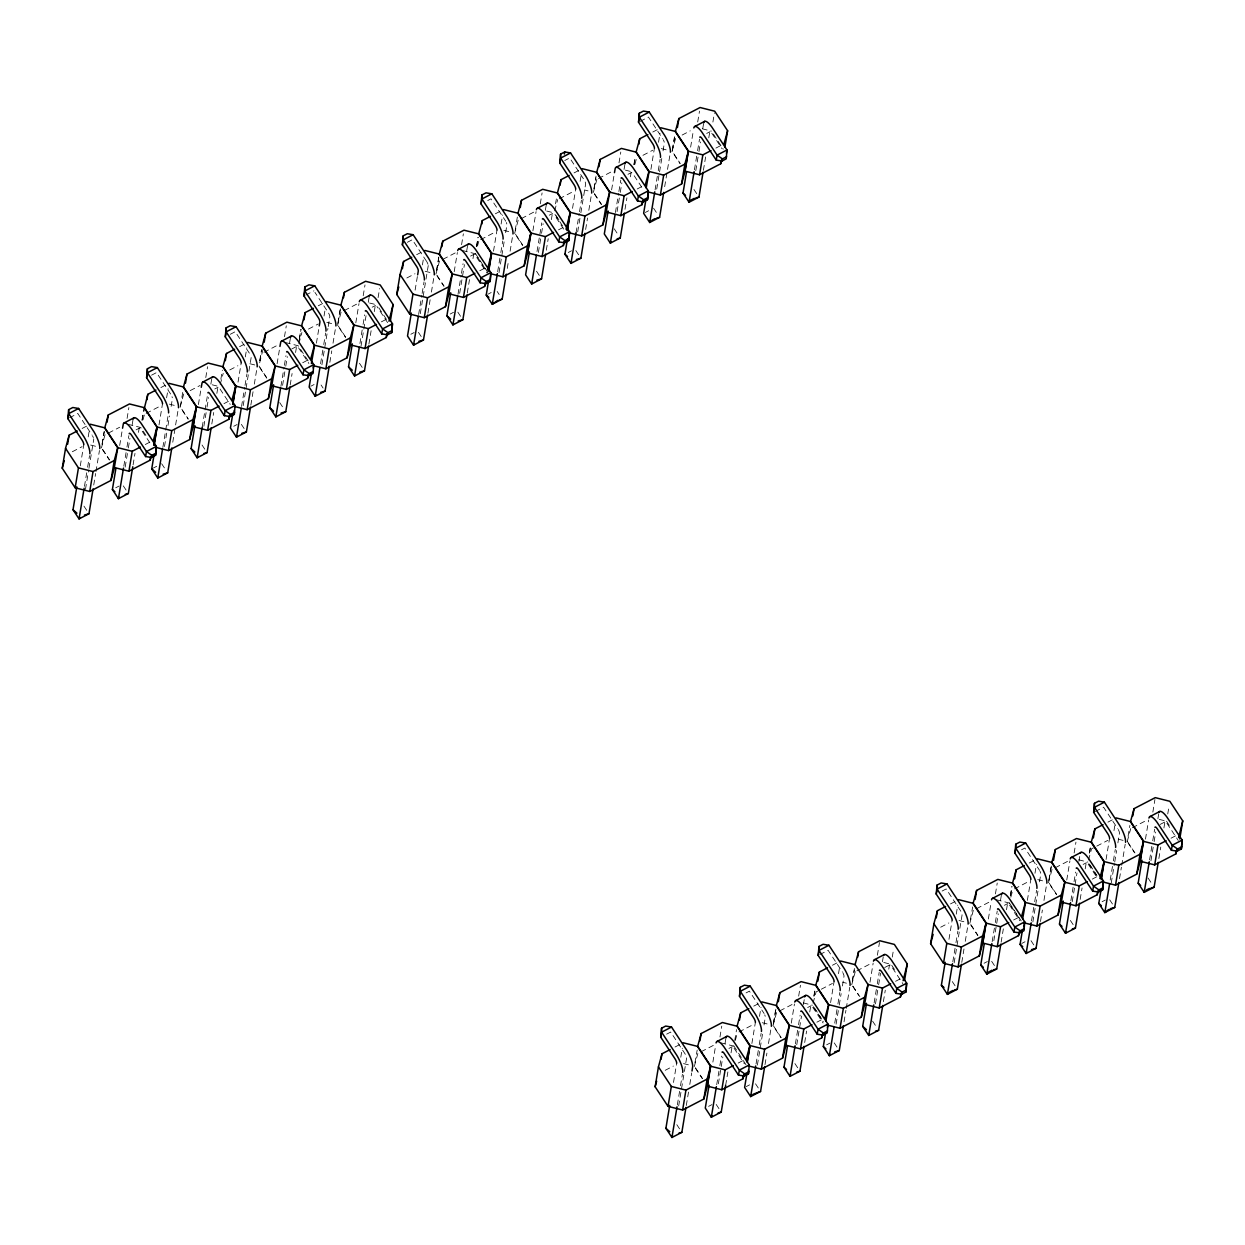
<?xml version="1.0" encoding="UTF-8"?>
<svg xmlns="http://www.w3.org/2000/svg" width="1245" height="1245" viewBox="0 0 1245 1245"><rect width="100%" height="100%" fill="white"/><g stroke="black" fill="none" stroke-linecap="round" stroke-linejoin="round"><path stroke-width="0.75" stroke-dasharray="5 3.75" d="M80.302 465.801L83.773 444.792M88.208 436.886L89.407 429.649M84.458 486.344L87.306 469.1M87.617 467.186L89.531 455.686M85.469 489.316L88.628 470.205M88.955 468.291L91.476 453.009M91.803 451.095L93.702 439.641A3.797 1.058 62.5 0 0 93.655 438.785M93.733 485.021L95.632 473.52M95.958 471.606L99.444 450.534M102.028 444.34L104.129 431.673M102.199 444.154L104.3 431.501M119.691 445.445L122.228 430.132M127.083 418.429L128.873 407.566M123.815 466.175L126.663 448.978M126.974 447.064L128.873 435.61M125.169 467.124L128.017 449.881M128.344 447.967L129.931 438.38M132.141 424.981L133.09 419.223M133.09 464.852L134.989 453.382M138.475 432.373L139.113 428.545A3.797 1.058 62.5 0 1 141.354 429.899L150.474 443.734M141.977 420.281L143.175 413.044M142.148 420.094L143.346 412.858M159.002 424.918L162.488 403.894M166.612 397.809L168.106 388.751M162.846 447.375L168.231 414.803M164.496 446.519L166.706 433.151M167.966 425.494L169.553 415.939M171.141 406.399L172.401 398.742A3.797 1.058 62.5 0 0 172.012 396.719M172.759 442.224L178.144 409.652M182.704 392.424L180.307 406.897L188.26 418.942M198.406 404.563L200.943 389.234M205.783 377.546L207.588 366.684M202.204 427.206L207.261 396.626M203.869 426.241L206.732 408.998M207.043 407.084L208.631 397.497M210.856 384.082L211.806 378.34M211.806 423.969L213.704 412.5M216.863 393.389L217.813 387.662A3.797 1.058 62.5 0 1 219.54 388.284M220.863 379.211L222.357 370.17M238.028 382.122L241.188 363.011M245.312 356.91L246.821 347.869M241.546 406.477L244.72 387.319M245.032 385.405L246.946 373.92M243.195 405.637L251.117 357.86A3.797 1.058 62.5 0 0 250.867 356.241M250.836 405.17L253.046 391.755M254.322 384.098L256.859 368.769M259.738 360.754L261.528 349.907M259.909 360.583L261.715 349.72M262.991 349.487L258.835 366.186M277.106 363.68L279.954 346.437M284.498 336.664L286.288 325.801M280.903 386.323L284.078 367.213M284.389 365.299L285.976 355.743M282.584 385.343L285.432 368.1M285.759 366.186L287.346 356.615M289.556 343.2L290.505 337.457M290.194 384.985L292.093 373.531M295.579 352.506L296.512 346.779A3.797 1.058 62.5 0 1 298.769 348.118L308.9 363.493M299.391 338.515L300.885 329.458M299.267 340.134L301.072 329.271M316.417 343.153L319.265 325.941M324.027 316.028L325.225 308.791M320.572 363.68L323.42 346.437M323.747 344.523L325.645 333.037M321.91 364.754L327.917 328.447M328.229 326.532L329.816 316.977A3.797 1.058 62.5 0 0 328.12 312.355L314.938 292.373M329.847 362.357L331.761 350.872M333.022 343.2L335.559 327.886M337.846 323.498L340.243 309.025M340.414 308.838L337.722 325.116L345.659 337.162M355.805 322.797L358.98 303.64M363.198 295.765L365.003 284.918M359.929 343.527L362.777 326.33M363.089 324.416L364.676 314.86M360.972 346.375L366.046 315.732M368.271 302.317L369.22 296.575M368.893 344.102L371.119 330.734M374.278 311.623L375.227 305.881A3.797 1.058 62.5 0 1 376.69 306.223M378.091 297.617L379.6 288.575M415.114 290.132L417.651 274.834M422.413 264.92L423.611 257.684M418.631 314.487L421.806 295.33M422.133 293.415L424.031 281.915M420.296 313.647L428.202 265.87A3.797 1.058 62.5 0 0 428.062 264.64M427.922 313.164L430.132 299.765M431.408 292.093L433.945 276.763M436.528 270.57L438.925 256.096M436.699 270.398L438.8 257.731M454.192 271.69L457.366 252.533M461.584 244.658L463.373 233.811M458.004 294.318L461.164 275.223M461.475 273.309L463.062 263.753M459.67 293.353L464.432 264.625M466.642 251.21L467.606 245.467M467.28 292.995L469.489 279.611M472.976 258.602L473.614 254.774A3.797 1.058 62.5 0 1 475.855 256.128L486.997 273.029M476.477 246.51L477.971 237.468M476.664 246.339L478.158 237.281M493.502 251.148L496.988 230.138M501.112 224.038L502.606 214.996M497.658 271.69L500.521 254.447M500.832 252.533L502.731 241.032M498.996 272.748L504.381 240.269M505.641 232.628L506.902 224.987A3.797 1.058 62.5 0 0 506.341 222.513M507.26 268.453L508.52 260.796M510.108 251.21L512.644 235.881M517.329 217.019L514.808 233.126L522.76 245.172M532.907 230.792L536.081 211.634M540.283 203.775L542.089 192.913M537.015 251.521L541.762 222.871M538.385 252.47L541.233 235.227M541.544 233.313L543.131 223.726M545.357 210.327L546.306 204.569M546.306 250.198L548.205 238.729M551.364 219.618L552.313 213.891A3.797 1.058 62.5 0 1 554.041 214.529M555.488 203.822L556.857 196.399M572.529 208.351L575.688 189.24M580.123 181.334L581.322 174.098M576.046 232.722L579.221 213.564M579.532 211.65L581.446 200.149M577.696 231.866L580.543 214.669M580.87 212.755L583.391 197.473M583.718 195.558L585.617 184.089A3.797 1.058 62.5 0 0 583.905 179.467L569.712 157.944L564.763 160.527M585.648 229.485L587.547 217.984M588.823 210.327L591.359 194.998M593.943 188.804L596.044 176.136M594.114 188.618L595.919 177.77M611.606 189.909L614.143 174.58M618.998 162.893L620.788 152.03M615.419 212.553L618.578 193.442M618.889 191.528L620.788 180.074M617.084 211.588L619.932 194.344M620.259 192.43L621.846 182.844M624.056 169.429L625.021 163.686M625.006 209.316L626.904 197.846M630.39 176.821L631.028 173.008A3.797 1.058 62.5 0 1 633.269 174.362L642.389 188.182M633.892 164.745L635.09 157.508M634.063 164.558L635.261 157.321M650.917 169.382L654.403 148.357M658.527 142.257L660.021 133.215M655.072 189.909L657.92 172.666M658.247 170.752L660.146 159.267M656.722 189.069L659.259 173.786M659.57 171.872L661.78 158.488M663.056 150.847L664.316 143.206A3.797 1.058 62.5 0 0 663.352 139.845M664.674 186.672L670.059 154.115M672.347 149.727L674.448 137.059M674.619 136.872L672.222 151.361L680.175 163.406M690.633 147.112L693.481 129.869M697.698 122.01L699.503 111.147M694.43 169.756L697.278 152.559M697.605 150.645L699.503 139.175M695.784 170.69L698.647 153.446M698.959 151.532L700.546 141.961M702.771 128.546L703.721 122.804M703.394 170.332L705.619 156.963M708.779 137.853L709.728 132.126A3.797 1.058 62.5 0 1 711.969 133.464L722.116 148.84M712.903 122.041L714.397 112.999M673.498 1082.465L676.658 1063.354M680.782 1057.254L682.291 1048.212M677.342 1104.906L680.19 1087.663M680.501 1085.749L682.416 1074.248M678.665 1105.965L686.586 1058.203A3.797 1.058 62.5 0 0 684.874 1053.566L670.681 1032.058L665.733 1034.626M686.306 1105.498L688.516 1092.083M689.792 1084.426L691.691 1072.925M694.912 1062.903L697.184 1050.064M712.887 1062.094L715.75 1044.851M719.968 1036.992L721.758 1026.145M716.7 1084.737L719.548 1067.541M719.859 1065.642L721.446 1056.087M718.365 1083.772L722.816 1056.943M725.026 1043.543L725.975 1037.785M725.664 1085.329L727.874 1071.945M731.048 1052.834L731.998 1047.107A3.797 1.058 62.5 0 1 734.239 1048.461L744.37 1063.821M734.737 1040.478L736.542 1029.615M751.887 1043.481L755.373 1022.456M759.497 1016.371L760.991 1007.314M756.042 1064.024L758.89 1046.78M759.217 1044.866L761.115 1033.366M757.38 1065.082L762.749 1032.603M764.025 1024.962L765.286 1017.305A3.797 1.058 62.5 0 0 764.726 1014.846M765.006 1064.615L766.904 1053.114M768.492 1043.543L771.029 1028.214M773.316 1023.826L775.713 1009.353M775.884 1009.166L773.192 1025.46L781.129 1037.505M791.291 1023.125L794.45 1003.968M798.668 996.109L800.473 985.246M795.399 1043.855L798.247 1026.658M798.559 1024.744L800.146 1015.189M796.753 1044.804L801.515 1016.06M803.414 1004.575L804.69 996.903M804.69 1042.532L806.589 1031.062M809.748 1011.952L810.697 1006.225A3.797 1.058 62.5 0 1 812.938 1007.579L823.069 1022.939M813.872 996.156L815.07 988.919M814.043 995.969L815.242 988.732M830.602 1002.598L834.072 981.574M838.507 973.668L839.706 966.431M834.741 1023.125L837.605 1005.882M837.916 1003.968L839.815 992.483M836.08 1024.199L838.928 1007.003M839.239 1005.088L841.138 993.619M842.414 985.978L843.986 976.422A3.797 1.058 62.5 0 0 843.612 974.384M844.032 1021.818L845.931 1010.317M846.242 1008.403L849.744 987.332M852.327 981.138L854.412 968.47M852.498 980.951L854.288 970.088M869.99 982.243L873.165 963.085M877.383 955.226L879.468 942.558M874.114 1002.972L876.962 985.775M877.274 983.861L879.172 972.392M875.468 1003.906L878.316 986.662M878.643 984.748L880.542 973.263M882.44 961.762L883.39 956.02M883.39 1001.649L885.288 990.18M888.774 969.155L889.397 965.342A3.797 1.058 62.5 0 1 891.653 966.68L902.796 983.597M892.276 957.078L893.474 949.842M948.97 939.352L952.129 920.242M956.253 914.157L957.763 905.099M952.814 961.809L955.662 944.566M955.973 942.652L957.887 931.151M954.137 962.867L962.058 915.091A3.797 1.058 62.5 0 0 960.346 910.468L946.153 888.946L941.204 891.529M961.778 962.401L963.988 948.986M965.264 941.329L967.801 926M970.384 919.806L972.656 906.951M988.359 918.997L991.222 901.754M995.44 893.894L997.229 883.032M992.172 941.64L995.02 924.444M995.331 922.529L997.229 911.06M993.837 940.66L998.288 913.846M1000.498 900.431L1001.447 894.688M1001.136 942.216L1003.346 928.848M1006.52 909.737L1007.47 904.01A3.797 1.058 62.5 0 1 1009.711 905.364L1019.842 920.724M1010.333 895.746L1011.827 886.689M1010.504 895.56L1012.014 886.518M1027.358 900.384L1030.844 879.359M1034.968 873.259L1036.462 864.217M1031.514 920.911L1034.362 903.668M1034.688 901.754L1036.587 890.268M1032.852 921.985L1038.221 889.49M1039.497 881.849L1040.758 874.208A3.797 1.058 62.5 0 0 1040.011 871.298M1040.478 921.518L1042.376 910.017M1043.964 900.446L1046.5 885.117M1048.788 880.729L1051.185 866.255M1051.356 866.069L1048.663 882.363L1056.616 894.392M1066.763 880.028L1069.922 860.871M1074.139 853.012L1075.945 842.149M1070.871 900.757L1073.719 883.561M1074.046 881.647L1075.618 872.091M1072.225 901.691L1076.987 872.963M1078.886 861.462L1080.162 853.805M1080.162 899.419L1082.061 887.965M1085.22 868.854L1086.169 863.112A3.797 1.058 62.5 0 1 1088.41 864.466L1097.53 878.301M1089.344 853.043L1090.542 845.806M1089.515 852.872L1090.713 845.62M1106.074 859.501L1109.544 838.476M1113.979 830.571L1115.178 823.334M1110.213 880.028L1113.077 862.785M1113.388 860.871L1115.302 849.37M1111.24 883.001L1114.399 863.89M1114.726 861.991L1116.625 850.522M1117.886 842.881L1119.457 833.325A3.797 1.058 62.5 0 0 1118.259 829.528M1119.504 878.705L1121.403 867.22M1121.729 865.306L1125.215 844.219M1128.094 836.22L1129.884 825.373M1145.462 839.146L1148.637 819.988M1152.854 812.114L1154.94 799.446M1149.586 859.875L1152.434 842.678M1152.745 840.764L1154.644 829.294M1150.94 860.809L1153.788 843.565M1154.115 841.651L1155.702 832.08M1157.912 818.665L1158.862 812.923M1158.862 858.536L1160.76 847.067M1163.919 827.972L1164.869 822.229A3.797 1.058 62.5 0 1 1167.125 823.583L1178.268 840.484M1167.748 813.965L1168.946 806.729M101.421 447.967L104.969 434.878L119.66 427.253M142.988 419.861L144.513 414.243M183.684 393.996L180.136 407.084L188.073 419.114M220.163 384.58L223.213 373.36M298.878 343.698L301.912 332.477M341.099 312.215L337.551 325.303L345.487 337.348M435.921 274.196L439.485 261.108L457.429 251.786M477.489 246.09L479.014 240.487M518.185 220.225L514.636 233.313L522.573 245.358M554.679 210.81L557.713 199.589M593.336 192.43L596.884 179.342M634.903 164.324L636.428 158.706M675.599 138.444L672.051 151.532L679.988 163.577M694.305 1066.529L697.854 1053.441M735.359 1040.291L737.382 1032.805M776.569 1012.558L773.02 1025.647L780.957 1037.692M813.047 1003.143L816.097 991.923L832.407 983.457M851.72 984.748L855.268 971.66M969.777 923.432L973.325 910.328M1010.831 897.194L1012.87 889.708M1052.041 869.446L1048.492 882.534L1056.429 894.579M1088.519 860.046L1091.569 848.825L1107.879 840.344M1127.192 841.651L1130.74 828.563M69.533 417.775L77.797 413.496L91.99 435.003M151.548 375.181L156.512 372.597L170.705 394.12A3.797 1.058 62.5 0 1 171.203 394.945M230.263 334.298L235.212 331.715L249.405 353.238A3.797 1.058 62.5 0 1 250.556 355.385M305.663 295.127L313.927 290.832M407.348 242.293L412.313 239.725L426.49 261.232M487.713 200.554L491.012 198.842L505.205 220.349A3.797 1.058 62.5 0 1 505.703 221.19M640.163 121.356L648.427 117.061L662.62 138.584A3.797 1.058 62.5 0 1 662.869 138.989M82.139 428.451L87.041 425.914M160.854 387.568L165.741 385.016M239.554 346.686L244.456 344.134M318.269 305.788L323.155 303.251M416.655 254.68L421.541 252.144M495.354 213.798L500.241 211.261M574.054 172.915L578.956 170.363M652.769 132.032L657.656 129.48M72.319 451.748L82.108 446.659M146.132 413.402L160.823 405.777M190.205 390.603L199.994 385.514M229.734 369.967L237.888 365.734M264.018 352.257L277.075 345.472M308.449 329.085L318.238 323.996M344.351 310.519L357.408 303.749M406.835 277.977L414.99 273.744M480.648 239.631L495.323 232.006M521.453 218.529L534.494 211.743M559.347 198.749L574.023 191.123M598.518 178.486L611.575 171.701M642.949 155.314L652.738 150.24M682.12 135.067L690.275 130.818M136.063 429.867L139.362 428.14M214.762 388.969L218.062 387.257M291.812 348.942L296.777 346.375M372.177 307.204L375.476 305.492M470.563 256.096L473.863 254.385M549.263 215.214L552.562 213.486M627.978 174.316L631.277 172.604M706.678 133.433L709.977 131.721M145.276 444.512L150.163 441.975M223.975 403.629L228.878 401.092M302.691 362.746L307.577 360.194M381.39 321.848L386.292 319.311M479.776 270.741L486.297 267.364M558.491 229.858L563.378 227.321M637.191 188.975L642.078 186.439M715.891 148.093L720.793 145.54M153.384 468.011L156.683 466.299M233.749 426.272L237.048 424.545M310.799 386.246L314.098 384.518M410.834 334.267L414.134 332.555M487.884 294.24L491.184 292.528M568.249 252.502L571.548 250.79M645.299 212.475L648.598 210.747M115.707 487.791L119.006 486.079M450.208 314.036L453.507 312.308M746.082 992.887L749.397 991.16L763.59 1012.683A3.797 1.058 62.5 0 1 764.088 1013.508M819.832 954.573L828.096 950.277L842.289 971.8M1021.554 849.775L1024.868 848.063L1039.061 869.586A3.797 1.058 62.5 0 1 1039.559 870.411M1095.304 811.475L1103.568 807.18L1117.761 828.688M675.023 1047.014L679.926 1044.477M753.739 1006.131L758.625 1003.579M832.438 965.248L837.34 962.696M950.495 903.917L955.397 901.364M1029.21 863.034L1034.097 860.482M1107.91 822.136L1112.812 819.599M665.203 1070.311L673.358 1066.078M701.122 1051.745L715.797 1044.119M739.016 1031.965L753.707 1024.339M779.821 1010.862L792.878 1004.077M856.902 970.82L871.578 963.194M940.675 927.214L948.83 922.965M976.594 908.648L989.65 901.862M1014.488 888.868L1029.179 881.242M1055.293 867.749L1068.35 860.98M1132.374 827.723L1147.05 820.097M728.932 1048.43L732.247 1046.703M807.647 1007.532L810.946 1005.82M884.697 967.505L889.661 964.937M1004.404 905.317L1007.719 903.605M1083.119 864.435L1086.418 862.723M1160.169 824.408L1165.133 821.84M738.16 1063.074L744.681 1059.682M816.86 1022.192L821.762 1019.655M895.575 981.309L900.462 978.757M1013.632 919.977L1020.153 916.585M1092.332 879.094L1097.234 876.542M1171.047 838.196L1175.934 835.66M746.269 1086.574L749.568 1084.862M826.633 1044.835L829.933 1043.108M1021.74 943.477L1025.04 941.749M1102.105 901.722L1105.404 900.01M708.592 1106.354L711.891 1104.642M984.064 963.256L987.363 961.545M702.273 128.811L711.393 131.098M661.282 148.606L666.744 149.976M625.395 170.145L632.693 171.981M584.403 189.956L588.045 190.874M546.695 211.043L553.994 212.864M503.867 230.387L511.166 232.208M462.502 250.556L475.279 253.747L488.196 273.324M425.152 271.27L430.63 272.639M369.594 303.033L376.893 304.854M326.781 322.377L332.244 323.747M285.416 342.546L298.193 345.752L310.114 363.82M249.887 363.727L255.365 365.096M212.179 384.798L219.478 386.635M169.367 404.143L176.665 405.979M128.002 424.312L140.778 427.517L147.735 438.053M90.652 445.041L96.13 446.41M1159.251 819.381L1164.729 820.751M1118.243 839.177L1123.721 840.546M1078.715 859.813L1087.834 862.1M1037.723 879.608L1045.022 881.444M996.358 899.777L1009.135 902.983L1021.056 921.051M959.008 920.491L964.486 921.876M883.779 962.478L891.078 964.315L895.046 970.337M842.772 982.289L846.429 983.192M803.243 1002.91L812.362 1005.197M762.251 1022.705L769.55 1024.542M720.886 1042.874L733.663 1046.08M683.536 1063.603L689.014 1064.973M713.385 134.102L723.314 149.167M1166.549 821.202L1170.518 827.225M1127.379 841.464L1135.315 853.51M1128.188 843.161L1134.148 852.187M693.947 189.458L696.967 194.033M1148.077 878.052L1152.107 884.152M1089.997 864.917L1096.954 875.468M1088.83 863.594L1096.783 875.64M653.563 208.18L657.593 214.28M1109.715 899.824L1112.734 904.399M594.519 193.753L601.46 204.289M594.332 193.924L601.288 204.476M614.236 228.815L618.251 234.931M1070.389 920.46L1073.408 925.035M556.157 215.696L559.129 220.209M1009.306 902.796L1021.227 920.864M554.974 214.373L562.927 226.419M563.689 229.08L554.554 215.245A3.797 1.058 62.5 0 0 554.305 214.871M575.859 250.587L578.878 255.163M1031.016 940.706L1034.019 945.282M970.944 924.739L977.901 935.291M970.773 924.926L977.73 935.462M536.533 271.239L539.552 275.814M991.674 961.342L994.693 965.918M475.465 253.575L487.371 271.643M497.16 291.47L499.167 294.52M952.3 981.589L955.32 986.164M437.104 275.518L444.045 286.054M436.917 275.705L443.874 286.241M457.818 312.121L460.837 316.697M852.887 986.071L859.844 996.622M852.716 986.258L858.676 995.3M418.444 332.368L421.464 336.944M872.605 1021.149L876.636 1027.249M378.885 307.873L387.817 321.428M387.6 322.611L377.468 307.235A3.797 1.058 62.5 0 0 376.955 306.519M814.526 1008.03L821.482 1018.566M813.358 1006.707L823.287 1021.756M834.243 1042.921L837.262 1047.496M359.447 363.229L362.466 367.804M794.917 1063.572L797.936 1068.148M321.07 385.001L323.077 388.051M733.834 1045.893L746.564 1065.658M755.528 1083.804L758.547 1088.379M259.022 366.014L266.959 378.06M259.832 367.695L266.788 378.231M279.72 402.586L282.74 407.162M695.473 1067.852L702.429 1078.388M695.301 1068.039L702.258 1078.575M716.202 1104.455L719.221 1109.03M220.054 389.016L230.2 404.376M241.359 424.358L244.378 428.934M676.829 1124.686L679.848 1129.277M202.032 444.994L205.051 449.585M161.648 463.716L165.678 469.816M102.604 449.289L109.544 459.825M102.417 449.476L109.373 460.012M123.317 485.892L126.336 490.468M83.944 506.124L86.963 510.699M842.787 972.625A3.797 1.058 62.5 0 1 843.441 973.963M92.503 435.843A3.797 1.058 62.5 0 1 93.313 437.602M426.755 261.637A3.797 1.058 62.5 0 1 427.953 264.251"/><path stroke-width="1.5" d="M129.184 433.696A3.797 1.058 62.5 0 1 131.441 435.05L145.618 456.557L151.47 457.429L155.609 455.265L156.372 446.395L141.121 423.347A15.469 4.326 62.5 0 0 133.277 418.6L133.09 419.223M207.899 392.813A3.797 1.058 62.5 0 1 210.14 394.167L224.333 415.674L230.169 416.53L234.309 414.383L235.072 405.512L219.836 382.448A15.469 4.326 62.5 0 0 211.977 377.717M286.599 351.915A3.797 1.058 62.5 0 1 288.84 353.269L303.033 374.792L308.884 375.648L313.024 373.5L313.787 364.629L298.535 341.566A15.469 4.326 62.5 0 0 290.676 336.835L290.505 337.457M365.314 311.032A3.797 1.058 62.5 0 1 367.555 312.386L381.748 333.909L387.584 334.765L391.724 332.617L392.486 323.747L377.251 300.683A15.469 4.326 62.5 0 0 369.392 295.952M463.7 259.925A3.797 1.058 62.5 0 1 465.941 261.279L480.134 282.802L485.97 283.658L490.11 281.51L490.872 272.624L475.621 249.576A15.469 4.326 62.5 0 0 467.778 244.845M542.4 219.042A3.797 1.058 62.5 0 1 544.641 220.396L558.834 241.903L564.685 242.775L568.825 240.612L569.587 231.741L554.336 208.693A15.469 4.326 62.5 0 0 546.477 203.947L546.306 204.569M621.099 178.16A3.797 1.058 62.5 0 1 623.356 179.513L637.533 201.021L643.385 201.877L647.524 199.729L648.287 190.858L633.036 167.795A15.469 4.326 62.5 0 0 625.192 163.064L625.021 163.686M699.814 137.277A3.797 1.058 62.5 0 1 702.055 138.615L716.248 160.138L722.084 160.994L726.224 158.846L726.987 149.976L711.751 126.912A15.469 4.326 62.5 0 0 703.892 122.181L703.721 122.804M722.069 1052.258A3.797 1.058 62.5 0 1 724.31 1053.612L738.503 1075.135L744.354 1075.991L748.494 1073.828L749.257 1064.957L734.005 1041.909A15.469 4.326 62.5 0 0 726.146 1037.163L725.975 1037.785M800.784 1011.376A3.797 1.058 62.5 0 1 803.025 1012.73L817.218 1034.237L823.054 1035.093L827.194 1032.945L827.956 1024.075L812.72 1001.011A15.469 4.326 62.5 0 0 804.861 996.28L804.69 996.903M879.484 970.493A3.797 1.058 62.5 0 1 881.725 971.831L895.918 993.354L901.769 994.21L905.909 992.063L906.671 983.192L891.42 960.128A15.469 4.326 62.5 0 0 883.561 955.397M997.541 909.161A3.797 1.058 62.5 0 1 999.797 910.515L1013.975 932.023L1019.826 932.879L1023.966 930.731L1024.728 921.86L1009.477 898.797A15.469 4.326 62.5 0 0 1001.634 894.066L1001.447 894.688M1076.256 868.263A3.797 1.058 62.5 0 1 1078.497 869.617L1092.69 891.14L1098.526 891.996L1102.665 889.848L1103.428 880.978L1088.192 857.914A15.469 4.326 62.5 0 0 1080.333 853.183M1154.955 827.38A3.797 1.058 62.5 0 1 1157.196 828.734L1171.389 850.257L1177.241 851.113L1181.38 848.965L1182.143 840.079L1166.892 817.031A15.469 4.326 62.5 0 0 1159.033 812.3M83.773 444.792A3.797 1.058 62.5 0 0 82.077 440.154L67.884 418.647L68.662 409.652L72.817 407.504L78.637 408.469L93.857 431.626A15.469 4.326 62.5 0 1 99.818 447.826L99.756 448.62M162.488 403.894A3.797 1.058 62.5 0 0 160.792 399.272L146.599 377.749L147.377 368.769L151.516 366.621L157.337 367.586L172.573 390.743A15.469 4.326 62.5 0 1 178.533 406.944L178.471 407.737M241.188 363.011A3.797 1.058 62.5 0 0 239.491 358.389L225.298 336.866L226.076 327.886L230.216 325.723L236.052 326.704L251.272 349.845A15.469 4.326 62.5 0 1 257.233 366.061L257.17 366.855M319.265 325.941L319.903 322.128A3.797 1.058 62.5 0 0 318.206 317.506L304.013 295.983L304.792 286.988L308.931 284.84L314.752 285.821L329.987 308.962A15.469 4.326 62.5 0 1 335.932 325.178L335.885 325.957M417.651 274.834L418.289 271.021A3.797 1.058 62.5 0 0 416.577 266.383L402.384 244.876L403.178 235.881L407.317 233.733L413.138 234.714L428.373 257.855A15.469 4.326 62.5 0 1 434.318 274.071L434.256 274.849M496.988 230.138A3.797 1.058 62.5 0 0 495.292 225.501L481.099 203.993L481.877 194.998L486.017 192.85L491.837 193.815L507.073 216.972A15.469 4.326 62.5 0 1 513.033 233.173L512.971 233.967M575.688 189.24A3.797 1.058 62.5 0 0 573.992 184.618L559.799 163.095L560.577 154.115L564.732 151.968L570.552 152.933L585.772 176.09A15.469 4.326 62.5 0 1 591.733 192.29L591.671 193.084M654.403 148.357A3.797 1.058 62.5 0 0 652.707 143.735L638.514 122.212L639.292 113.233L643.432 111.07L649.252 112.05L664.488 135.191A15.469 4.326 62.5 0 1 670.448 151.408L670.386 152.201M676.658 1063.354A3.797 1.058 62.5 0 0 674.961 1058.717L660.768 1037.209L661.546 1028.214L665.686 1026.067L671.522 1027.032L686.742 1050.189A15.469 4.326 62.5 0 1 692.702 1066.389L692.002 1071.011M755.373 1022.456A3.797 1.058 62.5 0 0 753.676 1017.834L739.483 996.311L740.261 987.332L744.401 985.184L750.221 986.149L765.457 1009.306A15.469 4.326 62.5 0 1 771.402 1025.506L771.355 1026.3M834.072 981.574A3.797 1.058 62.5 0 0 832.376 976.951L818.183 955.429L818.961 946.449L823.101 944.286L828.937 945.266L844.157 968.423A15.469 4.326 62.5 0 1 850.117 984.624L850.055 985.418M952.129 920.242A3.797 1.058 62.5 0 0 950.433 915.62L936.24 894.097L937.018 885.117L941.158 882.97L946.994 883.934L962.214 907.091A15.469 4.326 62.5 0 1 968.174 923.292L968.112 924.086M1030.844 879.359A3.797 1.058 62.5 0 0 1029.148 874.737L1014.955 853.214L1015.733 844.235L1019.873 842.071L1025.693 843.052L1040.929 866.193A15.469 4.326 62.5 0 1 1046.889 882.409L1046.827 883.203M1109.544 838.476A3.797 1.058 62.5 0 0 1107.848 833.839L1093.655 812.331L1094.433 803.336L1098.572 801.189L1104.408 802.169L1119.629 825.311A15.469 4.326 62.5 0 1 1125.589 841.527L1125.527 842.305M89.842 453.771L89.905 452.978A15.469 4.326 62.5 0 0 83.944 436.777L68.724 413.62L68.662 409.652M168.557 412.889L168.604 412.095A15.469 4.326 62.5 0 0 162.659 395.894L147.424 372.737L147.377 368.769M247.257 372.006L247.319 371.212A15.469 4.326 62.5 0 0 241.359 354.996L226.139 331.855L226.076 327.886M325.957 331.108L326.019 330.33A15.469 4.326 62.5 0 0 320.074 314.113L304.838 290.972L304.792 286.988M424.343 280L424.405 279.222A15.469 4.326 62.5 0 0 418.444 263.006L403.224 239.865L403.178 235.881M503.058 239.118L503.12 238.324A15.469 4.326 62.5 0 0 497.16 222.124L481.924 198.967L481.877 194.998M581.757 198.235L581.82 197.441A15.469 4.326 62.5 0 0 575.859 181.241L560.639 158.084L560.577 154.115M660.472 157.352L660.519 156.559A15.469 4.326 62.5 0 0 654.574 140.343L639.339 117.201L639.292 113.233M682.727 1072.334L682.789 1071.54A15.469 4.326 62.5 0 0 676.829 1055.34L661.609 1032.183L661.546 1028.214M761.426 1031.451L761.489 1030.658A15.469 4.326 62.5 0 0 755.544 1014.457L740.308 991.3L740.261 987.332M840.142 990.569L840.204 989.775A15.469 4.326 62.5 0 0 834.243 973.574L819.008 950.417L818.961 946.449M958.199 929.237L958.261 928.443A15.469 4.326 62.5 0 0 952.3 912.243L937.08 889.086L937.018 885.117M1036.898 888.354L1036.96 887.561A15.469 4.326 62.5 0 0 1031.016 871.344L1015.78 848.203L1015.733 844.235M1115.613 847.456L1115.676 846.678A15.469 4.326 62.5 0 0 1109.715 830.462L1094.479 807.32L1094.433 803.336M67.884 418.647L68.724 413.62L78.637 408.469M114.509 467.357L110.961 480.446L89.749 491.464L75.151 487.791L62.25 468.229L65.549 448.324L69.097 435.236L77.252 430.988M67.603 444.278L69.097 435.236M75.151 487.791L78.451 467.887L65.549 448.324M93.095 488.849L88.971 513.765L79.057 518.9L73.019 509.75L76.816 486.826M84.131 488.258L79.057 518.9L79.773 517.469M89.749 491.464L93.048 471.559L114.26 460.541L117.808 447.453L104.891 427.875L90.294 424.218M107.07 422.211L108.268 414.974L129.48 403.956L144.078 407.613L156.979 427.191L153.991 445.29M110.961 480.446L114.26 460.541M117.808 447.453L114.338 467.529L128.935 471.201L150.131 460.183L151.143 456.448M132.779 466.766L128.344 493.518L118.431 498.669L112.392 489.518L115.894 468.447M122.555 428.218L123.348 423.751A15.469 4.326 62.5 0 1 131.207 428.498L146.459 451.546L151.812 455.328L155.952 453.18M123.504 468.089L118.431 498.669L119.006 497.191M128.935 471.201L132.219 451.297L140.389 447.048M146.599 377.749L147.424 372.737L157.337 367.586M143.657 411.052L147.797 394.338L155.952 390.105M146.91 399.769L147.797 394.338M145.618 456.557L146.459 451.546L156.372 446.395M150.131 460.183L150.738 456.557M151.47 457.429L151.812 455.328M154.162 445.103L157.166 427.004L144.249 407.426M171.81 447.967L167.686 472.867L157.773 478.018L151.734 468.867L153.944 455.499M156.092 448.075L155.609 455.265M157.773 478.018L162.519 449.289M155.687 447.36L168.464 450.565L171.763 430.661L192.959 419.643L196.508 406.555L183.606 386.993L169.009 383.335M185.474 383.133L186.983 374.091L208.18 363.073L222.777 366.73L235.694 386.308L232.691 404.392M168.464 450.565L189.66 439.547L192.959 419.643M186.983 374.091L183.42 387.179L196.336 406.741L193.037 426.646L207.635 430.303L228.847 419.3L229.858 415.55M196.508 406.555L193.224 426.459L189.66 439.547M211.168 427.782L207.059 452.635L197.146 457.786L191.107 448.62L194.905 425.634M201.254 387.319L202.064 382.869A15.469 4.326 62.5 0 1 209.923 387.6L225.158 410.663L230.527 414.445L234.667 412.297M202.204 427.206L197.146 457.786L197.706 456.308M207.635 430.303L210.934 410.399L219.089 406.166M225.298 336.866L226.139 331.855L236.052 326.704M225.314 360.692L226.512 353.455L234.667 349.222M224.333 415.674L225.158 410.663L235.072 405.512M228.847 419.3L229.438 415.674M230.169 416.53L230.527 414.445M232.877 404.22L235.865 386.121L222.964 366.544L226.512 353.455M232.659 414.601L230.434 427.984L236.472 437.135L246.385 431.984L250.51 407.084M241.234 408.407L236.472 437.135L237.188 435.703M234.402 406.477L247.164 409.683L250.463 389.778L271.675 378.76L275.223 365.672L262.306 346.11L247.708 342.437M264.189 342.25L265.683 333.193L286.895 322.175L301.492 325.848L314.394 345.41L310.845 358.498M247.164 409.683L268.375 398.665L271.675 378.76M275.223 365.672L271.752 385.763L286.35 389.42L307.546 378.402L308.558 374.667M289.883 386.899L285.759 411.737L275.845 416.888L269.807 407.737L273.62 384.752M279.954 346.437L280.763 341.986A15.469 4.326 62.5 0 1 288.622 346.717L303.873 369.781L309.227 373.562L313.367 371.399M280.592 388.222L275.845 416.888L276.421 415.425M286.35 389.42L289.634 369.516L297.788 365.283M304.013 295.983L304.838 290.972L314.752 285.821M304.013 319.809L305.212 312.573L313.367 308.34M303.033 374.792L303.873 369.781L313.787 364.629L313.226 367.975M307.546 378.402L308.153 374.792M308.884 375.648L309.227 373.562M311.406 363.509L314.58 345.238L301.663 325.661L305.212 312.573M311.359 373.718L309.149 387.102L315.187 396.252L325.101 391.101L329.225 366.201M319.934 367.508L315.187 396.252L315.888 394.821M313.102 365.594L325.879 368.8L329.162 348.896L350.374 337.877L353.922 324.789L341.021 305.212L326.423 301.555M343.495 297.742L344.383 292.31L365.594 281.292L380.192 284.949L393.093 304.527L390.401 320.821M325.879 368.8L347.075 357.782L350.374 337.877M353.922 324.789L350.452 344.881L365.05 348.538L386.261 337.519L387.273 333.784M368.582 346.017L364.474 370.854L354.56 376.006L348.522 366.855L352.319 343.869M354.56 376.006L359.307 347.339M365.05 348.538L368.349 328.633L376.504 324.4M381.748 333.909L382.573 328.898L367.322 305.834A15.469 4.326 62.5 0 0 359.478 301.103L359.307 301.726M386.261 337.519L386.853 333.909M388.954 321.241L393.093 304.527M387.584 334.765L387.942 332.664L392.082 330.516M402.384 244.876L403.224 239.865L413.138 234.714M449.009 293.587L445.461 306.675L424.265 317.693L409.667 314.036L396.75 294.458L400.05 274.554L403.598 261.466L411.753 257.233M402.4 268.702L403.598 261.466M409.667 314.036L412.951 294.131L400.05 274.554M411.317 313.055L407.52 335.994L413.558 345.145L423.471 339.994L427.595 315.078M418.32 316.401L413.558 345.145L414.274 343.713M424.265 317.693L427.549 297.788L448.76 286.77L452.308 273.682L439.407 254.104L424.81 250.447M441.882 246.634L442.769 241.203L463.98 230.185L478.578 233.842L491.479 253.42L488.787 269.714M445.461 306.675L448.76 286.77M452.308 273.682L448.838 293.773L463.436 297.43L484.632 286.412L485.659 282.677M466.968 294.909L462.86 319.747L452.931 324.898L446.908 315.748L450.706 292.762M457.678 296.232L452.931 324.898L453.507 323.435M463.436 297.43L466.735 277.526L474.89 273.293M481.099 203.993L481.924 198.967L491.837 193.815M481.706 224.193L482.297 220.583L490.468 216.334M480.134 282.802L480.959 277.775L465.708 254.727A15.469 4.326 62.5 0 0 457.864 249.996L457.678 250.618M484.632 286.412L485.239 282.802M487.34 270.134L491.479 253.42M485.97 283.658L486.313 281.557L490.452 279.409M488.662 271.332L491.666 253.233L478.749 233.671L482.297 220.583M506.31 274.196L502.186 299.111L492.273 304.262L486.235 295.096L488.445 281.728M497.346 273.604L492.273 304.262L497.658 300.387M490.188 273.604L502.964 276.81L506.264 256.906L527.46 245.887L531.008 232.799L518.107 213.222L503.509 209.565M520.285 207.557L521.484 200.32L542.68 189.302L557.278 192.959L570.194 212.537L567.191 230.636M502.964 276.81L524.176 265.792L527.46 245.887M521.484 200.32L517.936 213.409L530.837 232.971L527.538 252.875L542.135 256.548L563.347 245.53L564.358 241.795M531.008 232.799L527.724 252.704L524.176 265.792M529.421 251.879L525.608 274.865L531.646 284.016L541.559 278.864L545.668 254.027M536.393 255.35L531.646 284.016L532.222 282.537M542.135 256.548L545.434 236.643L553.589 232.395M559.799 163.095L560.639 158.084L570.552 152.933M564.374 154.053L564.732 151.968M560.11 185.116L561.013 179.685L569.167 175.452M558.834 241.903L559.659 236.892L544.423 213.844A15.469 4.326 62.5 0 0 536.564 209.098L536.393 209.72M563.347 245.53L563.938 241.903M566.039 229.236L570.194 212.537M564.685 242.775L565.028 240.674L569.167 238.526M567.378 230.45L570.366 212.35L557.464 192.773L561.013 179.685M585.01 233.313L580.886 258.213L570.973 263.364L564.934 254.213L567.471 238.931M576.046 232.722L570.973 263.364L571.688 261.932M568.903 232.706L581.664 235.912L584.963 216.007L606.175 204.989L609.723 191.901L596.806 172.339L582.224 168.682M598.985 166.674L600.183 159.438L621.395 148.42L635.993 152.077L648.894 171.654L645.346 184.742M581.664 235.912L602.876 224.894L606.175 204.989M609.723 191.901L606.253 211.992L620.85 215.65L642.046 204.647L643.058 200.896M608.12 210.981L604.307 233.967L610.346 243.133L620.259 237.982L624.383 213.128M614.47 172.666L615.263 168.215A15.469 4.326 62.5 0 1 623.122 172.946L638.374 196.01L643.727 199.791L647.867 197.644M615.092 214.467L610.346 243.133L610.921 241.654M620.85 215.65L624.134 195.745L632.304 191.512M638.514 122.212L639.339 117.201L649.252 112.05M638.825 144.233L639.712 138.802L647.867 134.569M637.533 201.021L638.374 196.01L648.287 190.858L647.524 199.729M642.046 204.647L642.653 201.021M643.385 201.877L643.727 199.791M646.202 187.933L649.081 171.468L636.164 151.89L639.712 138.802M645.859 199.947L643.649 213.331L649.688 222.482L659.601 217.33L663.725 192.43M654.761 191.823L649.688 222.482L650.388 221.05M647.602 191.823L660.379 195.029L663.678 175.125L684.874 164.107L688.423 151.018L675.521 131.456L660.924 127.784M677.389 127.597L678.899 118.54L700.095 107.521L714.692 111.194L727.609 130.756L724.901 147.05M660.379 195.029L681.575 184.011L684.874 164.107M678.899 118.54L675.335 131.628L688.252 151.205L684.952 171.11L699.55 174.767L720.762 163.749L721.773 160.014M688.423 151.018L685.139 170.923L681.575 184.011M703.083 172.246L698.974 197.083L689.061 202.235L683.023 193.084L686.509 172.012M694.119 171.67L689.061 202.235L689.621 200.772L694.305 198.344M699.55 174.767L702.849 154.862L711.004 150.629M716.248 160.138L717.073 155.127L701.838 132.063A15.469 4.326 62.5 0 0 693.979 127.332L693.807 127.955M720.762 163.749L721.353 160.138M722.084 160.994L722.442 158.909L726.582 156.745M726.442 153.322L726.987 149.976L717.073 155.127L722.442 158.909M660.768 1037.209L661.609 1032.183L671.522 1027.032M683.178 1042.781L697.776 1046.438L710.693 1066.016L707.393 1085.92L703.845 1099.008L682.633 1110.026L668.036 1106.354L655.135 1086.792L658.434 1066.887L661.982 1053.799L670.137 1049.551M661.079 1059.215L661.982 1053.799M668.036 1106.354L671.335 1086.449L658.434 1066.887M685.979 1107.412L681.855 1132.327L671.942 1137.479L665.904 1128.312L669.701 1105.389M677.015 1106.821L671.942 1137.479L672.658 1136.031M682.633 1110.026L685.933 1090.122L707.144 1079.104L710.693 1066.016M699.955 1040.773L701.153 1033.537L722.365 1022.518L736.962 1026.176L749.863 1045.753L747.171 1062.032M703.845 1099.008L707.144 1079.104M701.153 1033.537L697.605 1046.625L710.506 1066.187L707.222 1086.091L721.82 1089.764L743.016 1078.746L744.028 1075.011M709.09 1085.095L705.277 1108.081L711.315 1117.232L721.228 1112.081L725.664 1085.329M716.373 1086.652L711.315 1117.232L711.891 1115.753M721.82 1089.764L725.104 1069.86L733.258 1065.611M739.483 996.311L740.308 991.3L750.221 986.149M739.483 1020.153L740.682 1012.901L748.836 1008.668M738.503 1075.135L739.343 1070.109L724.092 1047.061A15.469 4.326 62.5 0 0 716.233 1042.314L716.062 1042.936M743.016 1078.746L743.623 1075.12M744.354 1075.991L744.697 1073.89L748.836 1071.743M747.342 1061.861L750.05 1045.567L737.133 1025.989L740.682 1012.901M746.829 1074.061L744.619 1087.43L750.657 1096.58L760.571 1091.429L764.695 1066.529M755.731 1065.938L750.657 1096.58L751.357 1095.149M748.572 1065.938L761.349 1069.128L764.632 1049.224L785.844 1038.221L789.392 1025.133L776.491 1005.555L761.893 1001.898M778.358 1001.696L779.852 992.654L801.064 981.636L815.662 985.293L828.579 1004.871L825.015 1017.959M761.349 1069.128L782.545 1058.125L785.844 1038.221M789.392 1025.133L785.922 1045.209L800.519 1048.881L821.731 1037.863L822.743 1034.113M804.052 1046.345L799.944 1071.198L790.03 1076.349L783.992 1067.198L787.478 1046.111M795.088 1045.769L790.03 1076.349L790.591 1074.871M800.519 1048.881L803.819 1028.977L811.973 1024.728M818.183 955.429L819.008 950.417L828.937 945.266M817.887 981.076L819.397 972.018L827.551 967.785M817.218 1034.237L818.043 1029.226L802.792 1006.162A15.469 4.326 62.5 0 0 794.948 1001.431L794.777 1002.054M821.731 1037.863L822.322 1034.237M823.054 1035.093L823.412 1033.008L827.551 1030.86M825.871 1021.149L828.75 1004.684L815.848 985.106L819.397 972.018M843.394 1025.647L839.27 1050.547L829.357 1055.698L823.318 1046.547L825.528 1033.163M827.411 1027.421L827.956 1024.075L818.043 1029.226L823.412 1033.008M834.119 1026.969L829.357 1055.698L830.057 1054.266M827.271 1025.04L840.048 1028.245L843.347 1008.341L864.559 997.323L868.107 984.235L864.637 1004.326L879.219 1007.983L900.431 996.965L901.442 993.23M857.665 957.187L858.568 951.756L879.779 940.738L894.361 944.41L907.278 963.972L904.586 980.266M840.048 1028.245L861.26 1017.227L864.559 997.323M882.767 1005.462L878.643 1030.3L868.73 1035.451L862.692 1026.3L866.504 1003.314M873.788 1004.886L868.73 1035.451L869.306 1033.988M879.219 1007.983L882.518 988.079L890.673 983.846M895.918 993.354L896.758 988.343L881.507 965.28A15.469 4.326 62.5 0 0 873.648 960.549L873.476 961.171M900.431 996.965L901.038 993.354M903.123 980.686L907.278 963.972M901.769 994.21L902.111 992.125L906.251 989.962M936.24 894.097L937.08 889.086L946.994 883.934M958.65 899.668L973.248 903.341L986.164 922.903L982.865 942.807L979.317 955.895L958.105 966.914L943.508 963.256L930.606 943.679L933.906 923.774L937.454 910.686L945.609 906.453M936.256 917.923L937.454 910.686M943.508 963.256L946.807 943.352L933.906 923.774M961.451 964.315L957.327 989.215L947.414 994.366L941.376 985.215L945.173 962.292M952.487 963.723L947.414 994.366L948.13 992.934M958.105 966.914L961.405 947.009L982.616 935.991L986.164 922.903M975.131 899.481L976.625 890.424L997.836 879.421L1012.434 883.079L1025.335 902.656L1021.787 915.744M979.317 955.895L982.616 935.991M976.625 890.424L973.076 903.528L985.978 923.09L982.694 942.994L997.292 946.651L1018.488 935.649L1019.499 931.898M1000.824 944.13L996.7 968.983L986.787 974.119L980.749 964.968L984.25 943.897M991.845 943.554L986.787 974.119L987.363 972.656L992.032 970.229M997.292 946.651L1000.575 926.747L1008.73 922.514M1014.955 853.214L1015.78 848.203L1025.693 843.052M1014.659 878.846L1016.153 869.804L1024.308 865.571M1013.975 932.023L1014.815 927.011L999.564 903.948A15.469 4.326 62.5 0 0 991.705 899.217L991.534 899.839M1018.488 935.649L1019.095 932.023M1019.826 932.879L1020.169 930.793L1024.308 928.645M1022.643 918.934L1025.522 902.469L1012.605 882.892L1016.153 869.804M1040.166 923.432L1036.042 948.332L1026.129 953.483L1020.091 944.332L1022.301 930.949M1023.904 926.871L1024.728 921.86L1014.815 927.011L1020.169 930.793M1031.202 922.825L1026.129 953.483L1026.829 952.051M1024.044 922.825L1036.82 926.031L1040.12 906.127L1061.316 895.108L1064.864 882.02L1051.963 862.458L1037.365 858.785M1053.535 860.404L1055.34 849.541L1076.536 838.523L1091.134 842.196L1104.05 861.758L1101.343 878.052M1036.82 926.031L1058.017 915.013L1061.316 895.108M1064.864 882.02L1061.394 902.111L1075.991 905.769L1097.203 894.75L1098.214 891.015M1079.524 903.247L1075.415 928.085L1065.502 933.236L1059.464 924.086L1063.261 901.1M1070.56 902.672L1065.502 933.236L1066.062 931.774M1075.991 905.769L1079.29 885.864L1087.445 881.631M1093.655 812.331L1094.479 807.32L1104.408 802.169M1093.359 837.963L1094.869 828.921L1103.023 824.688M1092.69 891.14L1093.515 886.129L1078.279 863.065A15.469 4.326 62.5 0 0 1070.42 858.334L1070.249 858.957M1097.203 894.75L1097.794 891.14M1099.895 878.472L1104.05 861.758M1098.526 891.996L1098.884 889.91L1103.023 887.747M1101.234 879.67L1104.222 861.587L1091.32 842.009L1094.869 828.921M1118.866 882.534L1114.742 907.449L1104.829 912.601L1098.79 903.45L1101 890.066M1109.591 883.857L1104.829 912.601L1108.657 909.55M1102.759 881.942L1115.52 885.148L1118.819 865.244L1140.031 854.226L1143.579 841.138L1130.662 821.56L1116.065 817.903M1132.841 815.895L1134.039 808.659L1155.251 797.64L1169.849 801.298L1182.75 820.875L1179.762 838.974M1115.52 885.148L1136.732 874.13L1140.031 854.226M1134.039 808.659L1130.491 821.747L1143.392 841.324L1140.109 861.229L1154.706 864.886L1175.902 853.868L1176.914 850.133M1143.579 841.138L1140.28 861.042L1136.732 874.13M1158.239 862.365L1154.115 887.203L1144.202 892.354L1138.163 883.203L1141.976 860.217M1149.259 861.773L1144.202 892.354L1144.777 890.891M1154.706 864.886L1157.99 844.981L1166.145 840.748M1171.389 850.257L1172.23 845.231L1156.978 822.182A15.469 4.326 62.5 0 0 1149.119 817.451L1148.948 818.074M1175.902 853.868L1176.509 850.257M1178.595 837.589L1182.75 820.875M1177.241 851.113L1177.583 849.012L1181.723 846.865M62.25 468.229L64.273 460.743M108.268 414.974L104.72 428.062L117.621 447.624L132.219 451.297M153.431 440.279L156.979 427.191M232.13 399.396L235.694 386.308M265.683 333.193L262.135 346.281L275.036 365.859L289.634 369.516M268.375 398.665L271.924 385.576M344.383 292.31L340.834 305.399L353.751 324.976L368.349 328.633M347.075 357.782L350.639 344.694M396.75 294.458L398.774 286.972M442.769 241.203L439.22 254.291L452.137 273.869L466.735 277.526M600.183 159.438L596.635 172.526L609.536 192.088L624.134 195.745M602.876 224.894L606.424 211.806M724.045 143.844L727.609 130.756M655.135 1086.792L656.66 1081.174M746.315 1058.841L749.863 1045.753M779.852 992.654L776.304 1005.742L789.221 1025.304L803.819 1028.977M782.545 1058.125L786.109 1045.022M855.019 964.844L858.568 951.756M861.26 1017.227L864.808 1004.139M930.606 943.679L933.143 934.341M1055.34 849.541L1051.776 862.629L1064.693 882.207L1079.29 885.864M1058.017 915.013L1061.58 901.925M124.173 422.895L134.087 417.744M202.888 382.013L212.802 376.861M281.588 341.13L291.501 335.979M360.287 300.247L370.216 295.096M458.674 249.125L468.587 243.973M537.389 208.242L547.302 203.091M616.088 167.359L626.002 162.208M694.803 126.476L704.717 121.325M651.944 220.24L655.072 218.622M717.058 1041.458L726.971 1036.307M795.757 1000.575L805.686 995.424M874.472 959.693L884.386 954.541M992.53 898.361L1002.443 893.21M1071.245 857.478L1081.158 852.327M1149.944 816.58L1159.858 811.429M749.257 1064.957L739.343 1070.109L744.697 1073.89M752.914 1094.339L760.571 1091.429M949.686 992.125L952.798 990.506M1146.334 890.082L1149.446 888.463M656.582 218.186L659.601 217.33M576.357 259.505L580.886 258.213M499.167 299.967L502.186 299.111M418.942 341.27L423.471 339.994M320.556 392.393L325.101 391.101M241.857 433.276L246.385 431.984M163.157 474.158L167.686 472.867M84.442 515.041L88.971 513.765M1110.213 908.725L1114.742 907.449M1031.514 949.624L1036.042 948.332M954.308 990.071L957.327 989.215M834.741 1051.838L839.27 1050.547M678.836 1133.183L681.855 1132.327M695.862 197.924L698.974 197.083M617.162 238.807L620.259 237.982M536.891 280.109L541.559 278.864M458.191 321.008L462.86 319.747M359.805 372.115L364.474 370.854M281.09 412.998L285.759 411.737M203.947 453.46L207.059 452.635M125.247 494.343L128.344 493.518M1151.003 888.043L1154.115 887.203M1072.303 928.926L1075.415 928.085M993.588 969.808L996.7 968.983M875.531 1031.14L878.643 1030.3M796.831 1072.023L799.944 1071.198M718.116 1112.921L721.228 1112.081M688.252 151.205L702.849 154.862M649.081 171.468L663.678 175.125M570.366 212.35L584.963 216.007M530.837 232.971L545.434 236.643M491.666 253.233L506.264 256.906M412.951 294.131L427.549 297.788M314.58 345.238L329.162 348.896M235.865 386.121L250.463 389.778M196.336 406.741L210.934 410.399M157.166 427.004L171.763 430.661M78.451 467.887L93.048 471.559M1143.392 841.324L1157.99 844.981M1104.222 861.587L1118.819 865.244M1025.522 902.469L1040.12 906.127M985.978 923.09L1000.575 926.747M946.807 943.352L961.405 947.009M840.593 961L855.19 964.673L867.921 984.421L882.518 988.079M828.75 1004.684L843.347 1008.341M750.05 1045.567L764.632 1049.224M710.506 1066.187L725.104 1069.86M671.335 1086.449L685.933 1090.122M565.028 240.674L559.659 236.892L569.587 231.741L568.825 240.612M486.313 281.557L480.959 277.775L490.872 272.624L490.11 281.51M1177.583 849.012L1172.23 845.231L1182.143 840.079L1181.38 848.965M387.942 332.664L382.573 328.898L392.486 323.747L391.724 332.617M1098.884 889.91L1093.515 886.129L1103.428 880.978L1102.665 889.848M902.111 992.125L896.758 988.343L906.671 983.192L905.909 992.063M564.934 254.213L567.533 256.486M486.235 295.096L488.834 297.368M1098.79 903.45L1101.389 905.706M1020.091 944.332L1022.69 946.605M941.376 985.215L943.975 987.487M823.318 1046.547L825.917 1048.819M151.734 468.867L155.625 472.275M73.019 509.75L76.925 513.158M665.904 1128.312L669.81 1131.721M683.023 193.084L685.528 195.325M1138.163 883.203L1140.669 885.444M446.908 315.748L450.659 319.109M1059.464 924.086L1061.969 926.327M348.522 366.855L352.273 370.216M980.749 964.968L983.27 967.225M269.807 407.737L273.573 411.115M862.692 1026.3L866.458 1029.677M191.107 448.62L194.874 451.997M783.992 1067.198L786.498 1069.439M112.392 489.518L114.913 491.759M748.432 1069.984L748.494 1073.828M234.247 410.523L234.309 414.383"/></g></svg>
